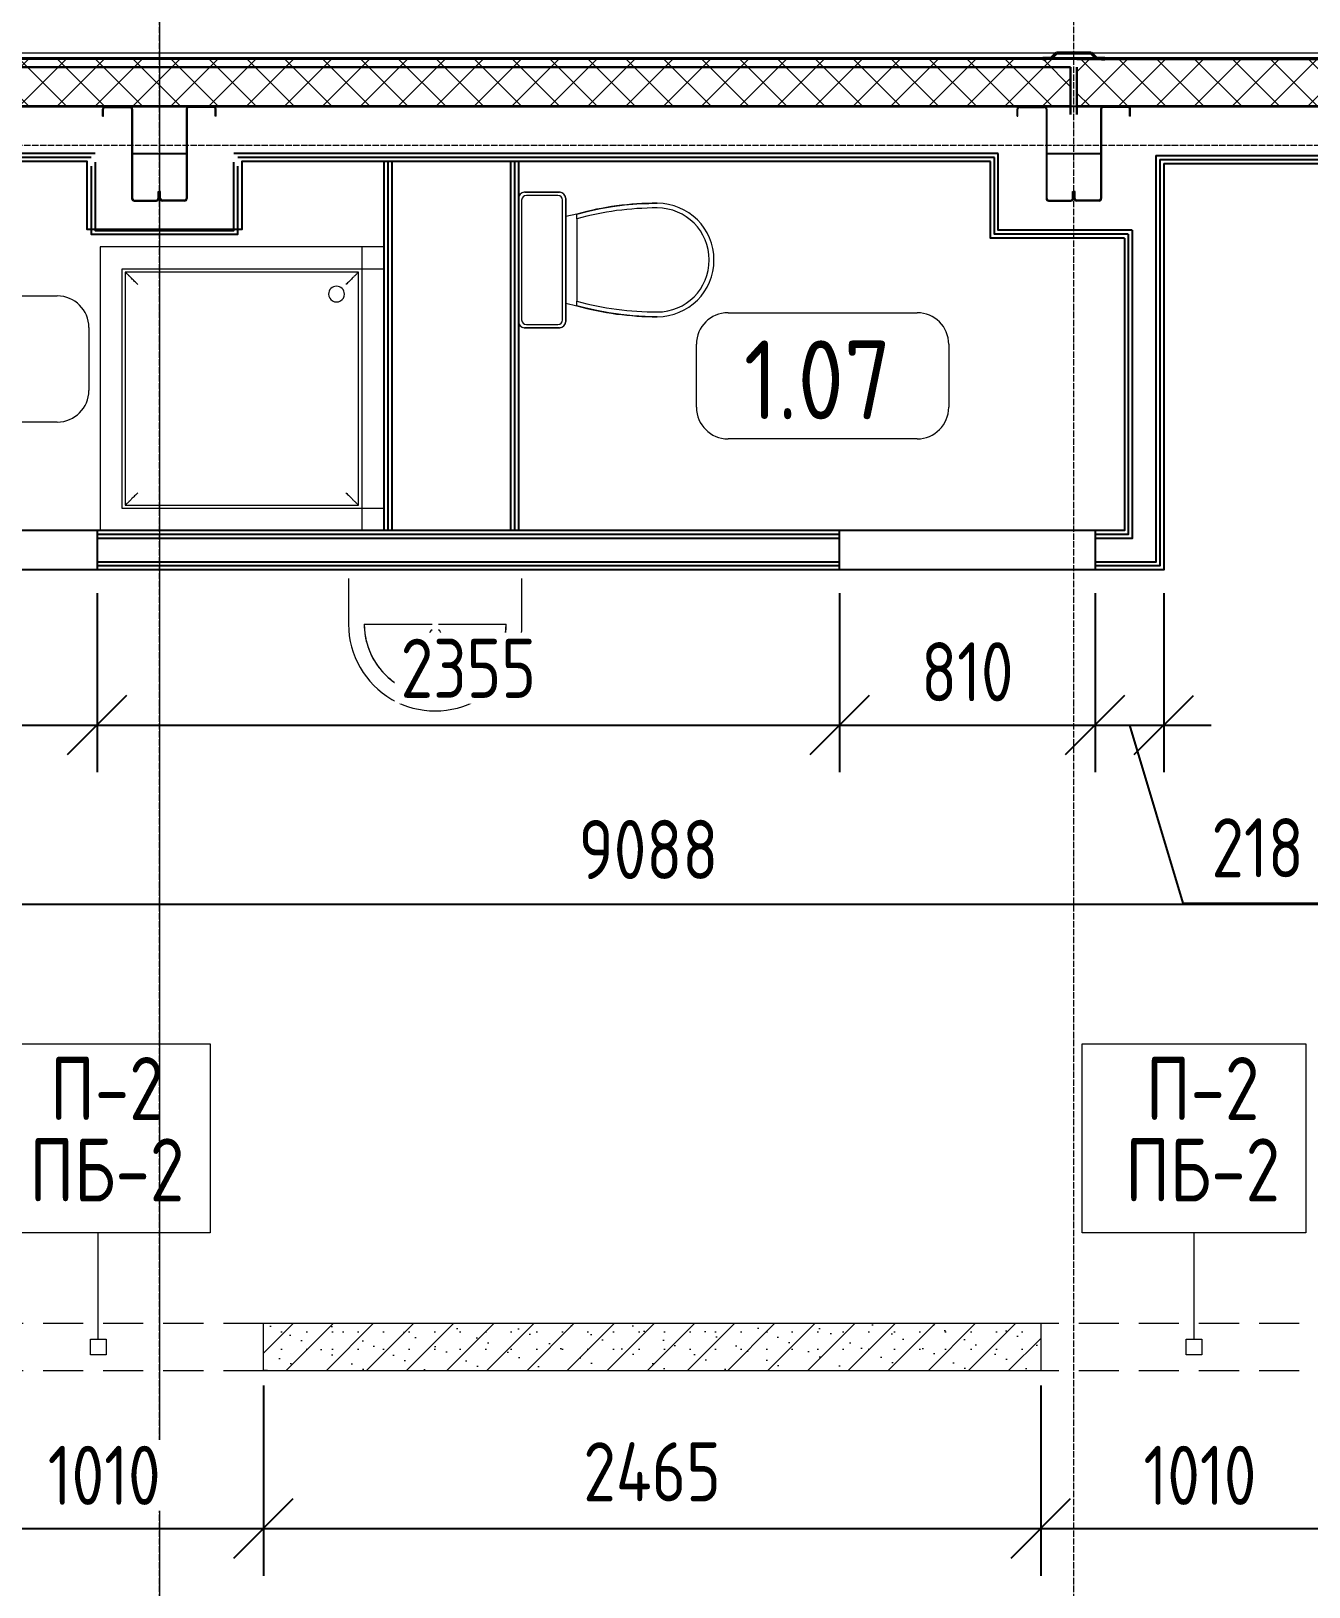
# Model space of a CAD drawing. Header units: millimetres. Extents: x -3689 to 3021565, y -698052 to -604547.
# Drawn here: x 2693790 to 2697842, y -640056 to -635121 of the extents above; entities that cross this region are included whole.
import ezdxf

# ---------------------------------------------------------------- set-up
doc = ezdxf.new("R2010")
doc.units = ezdxf.units.MM
doc.header["$PDMODE"] = 35
for name, pattern in [('_ШПТ__20_т__2_5__Линия сетки', [25, 20, -2.5, 0, -2.5]), ('CENTER', [50.8, 31.75, -6.35, 6.35, -6.35]), ('невидимаяX2', [19.05, 12.7, -6.35])]:
    doc.linetypes.add(name, pattern=pattern)
doc.layers.get('0').update_dxf_attribs({"lineweight": 0})
doc.layers.get('Defpoints').update_dxf_attribs({"color": 4})
for name, color, linetype in [('_1-1_ Внутренние стены', 7, 'Continuous'), ('_4-3_ маркировка на кладочных планах АР', 7, 'Continuous'), ('Новы ГКЛ', 211, 'Continuous')]:
    doc.layers.add(name, color=color, linetype=linetype)
doc.layers.add('Вспомогательные', color=6, linetype='Continuous', plot=False)
for name, color, linetype, lineweight in [('Марки помещений', 7, 'Continuous', 20), ('Обобщенные модели', 7, 'Continuous', 18), ('ОСИ', 251, 'CENTER', 18), ('Размерные', 45, 'Continuous', 15), ('Размеры', 82, 'Continuous', 9), ('Стены', 7, 'Continuous', 18), ('Стены разрез', 7, 'Continuous', 30), ('Стены штриховка', 7, 'Continuous', 30), ('Типовые аннотации', 7, 'Continuous', 18)]:
    doc.layers.add(name, color=color, linetype=linetype, lineweight=lineweight)
doc.layers.add('Сантехнические приборы', color=7, linetype='Continuous', lineweight=18, true_color=0x0080c0)
doc.styles.add('GOST Common_1', font='GOST_Common.ttf', dxfattribs={"width": 0.9, "height": 210})
doc.styles.add('ГОСТ 2.304', font='CS_Gost2304.shx')
doc.styles.add('стиль1', font='isocpeur.ttf')
doc.dimstyles.new('СПДС', dxfattribs={"dimscale": 100, "dimtxt": 2.5, "dimasz": 2.5, "dimexe": 2, "dimexo": 0.625, "dimgap": 1, "dimtad": 1, "dimdec": 0, "dimtxsty": 'ГОСТ 2.304', "dimblk": 'OBLIQUE', "dimblk1": 'OBLIQUE', "dimblk2": 'OBLIQUE', "dimcen": 2.5, "dimdle": 2, "dimadec": 0, "dimazin": 2, "dimtfac": 0.75, "dimtdec": 4, "dimtmove": 1, "dimatfit": 3, "dimfxl": 1, "dimtfill": 1, "dimtolj": 1, "dimarcsym": 1})
pattern_1 = [(45, (2676096.765, -647485.56), (-60.10408, 60.10408), []), (135, (2676096.765, -647485.56), (-60.10408, -60.10408), [])]

# ---------------------------------------------------------------- blocks, each defined once
blk = doc.blocks.new('190_ФЭ_Цоколь_Типовой - ФЭ-Ц1_140х80-1287199-_О__L1_0_000_')
at = {"layer": 'Обобщенные модели'}
for p, q in [((15055, 12294.9), (20945, 12294.9)), ((21055, 12294.9), (26945, 12294.9)), ((15069.6, 12280.6), (20930.8, 12280.6)), ((15097.7, 12277.7), (20902.3, 12277.7)), ((15097.9, 12275.1), (20902.1, 12275.1)), ((20912, 12275.1), (21088, 12275.1)), ((20929.1, 12277.7), (21070.9, 12277.7)), ((20932, 12280.6), (21068, 12280.6)), ((21069.2, 12280.6), (26930.8, 12280.6)), ((21097.7, 12277.7), (26902.3, 12277.7)), ((21097.9, 12275.1), (26902.1, 12275.1))]:
    blk.add_line(p, q, dxfattribs=at)
blk = doc.blocks.new('190_ФЭ_Стена_Стык вертикальный - ФЭ-C1_110-V11-_О__L1_0_000_')
at = {"layer": 'Обобщенные модели', "lineweight": 9}
h = blk.add_hatch(dxfattribs=at)
h.set_pattern_fill('FP_7', color=256, style=0, pattern_type=2)
h.set_pattern_definition([(45, (0, 0), (-106.066, 106.066), [])])
h.paths.add_polyline_path([(20912, 12275), (20912, 12276), (20902, 12275)], flags=0)
h.paths.add_polyline_path([(21098, 12275), (21097, 12276), (21088, 12275)], flags=0)
h.paths.add_polyline_path([(21097, 12277), (21098, 12278), (21072, 12278), (21055, 12295), (20945, 12295), (20928, 12278), (20928.4, 12277), (20945.4, 12294), (21054.6, 12294), (21071.6, 12277)], flags=0)
at = {"layer": 'Обобщенные модели', "lineweight": 40}
for p, q in [((20945, 12295), (20928, 12278)), ((20928.4, 12277), (20945.4, 12294)), ((21055, 12295), (20945, 12295)), ((20945.4, 12294), (21054.6, 12294)), ((21054.6, 12294), (21071.6, 12277)), ((21072, 12278), (21055, 12295)), ((20928, 12278), (20902, 12278)), ((20902, 12278), (20902, 12275)), ((20902, 12275), (20912, 12275)), ((20903, 12276), (20903, 12277)), ((20903, 12277), (20928.4, 12277)), ((20912, 12276), (20903, 12276)), ((20912, 12275), (20912, 12276)), ((21071.6, 12277), (21097, 12277)), ((21098, 12278), (21072, 12278)), ((21097, 12276), (21088, 12276)), ((21088, 12276), (21088, 12275)), ((21088, 12275), (21098, 12275)), ((21097, 12277), (21097, 12276)), ((21098, 12275), (21098, 12278))]:
    blk.add_line(p, q, dxfattribs=at)
blk = doc.blocks.new('050_Марка_Помещение_ОдноЗначение - Номер в прямоугольнике-676399-_О__L1_0_000_')
at = {"layer": 'Типовые аннотации', "lineweight": 9}
for p, q in [((-3, 2), (3, 2)), ((-4, -1), (-4, 1)), ((4, 1), (4, -1)), ((3, -2), (-3, -2))]:
    blk.add_line(p, q, dxfattribs=at)
for centre, start, end in [((-3, 1), 90, 180), ((3, 1), 360, 90), ((-3, -1), 180, 270), ((3, -1), 270, 0)]:
    blk.add_arc(centre, 1, start, end, dxfattribs=at)
blk = doc.blocks.new('к3')
at = {"color": 0, "linetype": 'ByBlock', "lineweight": -2, "ltscale": 200}
for p, q in [((4147425.8, 542836.2), (4147504.8, 542836.2)), ((4147425.8, 542833.2), (4147504.8, 542833.2)), ((4147769.8, 542836.2), (4147690.8, 542836.2)), ((4147769.8, 542833.2), (4147690.8, 542833.2)), ((4147417.8, 542805.7), (4147417.8, 542828.2)), ((4147417.8, 542805.7), (4147420.8, 542805.7)), ((4147420.8, 542805.7), (4147420.8, 542828.2)), ((4147509.8, 542828.2), (4147509.8, 542544.2)), ((4147512.8, 542828.2), (4147512.8, 542544.2)), ((4147682.8, 542828.2), (4147682.8, 542544.2)), ((4147685.8, 542828.2), (4147685.8, 542544.2)), ((4147774.8, 542805.7), (4147774.8, 542828.2)), ((4147777.8, 542805.7), (4147774.8, 542805.7)), ((4147777.8, 542805.7), (4147777.8, 542828.2)), ((4147517.8, 542539.2), (4147588.8, 542539.2)), ((4147517.8, 542536.2), (4147588.8, 542536.2)), ((4147593.8, 542544.2), (4147593.8, 542566.7)), ((4147593.8, 542566.7), (4147596.8, 542566.7)), ((4147596.8, 542544.2), (4147596.8, 542566.7)), ((4147598.8, 542544.2), (4147598.8, 542566.7)), ((4147601.8, 542566.7), (4147598.8, 542566.7)), ((4147601.8, 542544.2), (4147601.8, 542566.7)), ((4147677.8, 542539.2), (4147606.8, 542539.2)), ((4147677.8, 542536.2), (4147606.8, 542536.2))]:
    blk.add_line(p, q, dxfattribs=at)
for centre, radius, start, end in [((4147425.8, 542828.2), 8, 90, 180), ((4147425.8, 542828.2), 5, 90, 180), ((4147504.8, 542828.2), 8, 0, 90), ((4147504.8, 542828.2), 5, 0, 90), ((4147690.8, 542828.2), 8, 90, 180), ((4147690.8, 542828.2), 5, 90, 180), ((4147769.8, 542828.2), 8, 0, 90), ((4147769.8, 542828.2), 5, 0, 90), ((4147517.8, 542544.2), 8, 180, 270), ((4147517.8, 542544.2), 5, 180, 270), ((4147588.8, 542544.2), 8, 270, 0), ((4147588.8, 542544.2), 5, 270, 0), ((4147606.8, 542544.2), 8, 180, 270), ((4147606.8, 542544.2), 5, 180, 270), ((4147677.8, 542544.2), 5, 270, 0), ((4147677.8, 542544.2), 8, 270, 0)]:
    blk.add_arc(centre, radius, start, end, dxfattribs=at)
at = {"layer": 'Вспомогательные', "color": 0, "ltscale": 10}
for p, q in [((4147690.3, 542836.2), (4147505.3, 542836.2)), ((4147682.8, 542686.2), (4147512.8, 542686.2))]:
    blk.add_line(p, q, dxfattribs=at)
blk = doc.blocks.new('180_Умывальник_Полукруглый_Керамический_ГОСТ30493-96 - 2-ой величины-V1-_В__L1_0_000_')
at = {"layer": 'Сантехнические приборы', "color": 7}
for p, q in [((18875, 8956.5), (18730, 8956.5)), ((18875, 8691.7), (18875, 8906.5)), ((18875, 8456.5), (18875, 8671.6)), ((18730, 8406.5), (18875, 8406.5))]:
    blk.add_line(p, q, dxfattribs=at)
at = {"layer": 'Сантехнические приборы', "color": 7, "flags": 128}
blk.add_lwpolyline([(18875, 8456.5), (18884, 8456.7), (18893, 8457.2), (18901.9, 8458.1), (18910.8, 8459.4), (18919.7, 8461), (18928.5, 8463), (18937.2, 8465.3), (18945.8, 8467.9), (18954.3, 8470.9), (18962.6, 8474.3), (18970.8, 8477.9), (18978.9, 8481.9), (18986.8, 8486.3), (18994.5, 8490.9), (19002, 8495.8), (19009.4, 8501), (19016.5, 8506.6), (19023.4, 8512.4), (19030, 8518.4), (19036.4, 8524.8), (19042.5, 8531.3), (19048.4, 8538.2), (19054, 8545.2), (19059.3, 8552.5), (19064.3, 8559.9), (19069, 8567.6), (19073.4, 8575.5), (19077.5, 8583.5), (19081.3, 8591.7), (19084.7, 8600), (19087.8, 8608.4), (19090.6, 8617), (19093, 8625.7), (19095, 8634.4), (19096.7, 8643.3), (19098.1, 8652.2), (19099.1, 8661.1), (19099.7, 8670.1), (19100, 8679.1), (19099.9, 8688.1), (19099.5, 8697.1), (19098.7, 8706), (19097.5, 8715), (19096, 8723.8), (19094.1, 8732.6), (19091.9, 8741.4), (19089.3, 8750), (19086.4, 8758.5), (19083.2, 8766.9), (19079.6, 8775.1), (19075.7, 8783.3), (19071.5, 8791.2), (19066.9, 8799), (19062.1, 8806.5), (19056.9, 8813.9), (19051.5, 8821.1), (19045.7, 8828), (19039.8, 8834.8), (19033.5, 8841.2), (19027, 8847.4), (19020.2, 8853.4), (19013.2, 8859), (19006, 8864.4), (18998.6, 8869.5), (18991, 8874.3), (18983.2, 8878.8), (18975.2, 8883), (18967.1, 8886.8), (18958.8, 8890.3), (18950.4, 8893.5), (18941.8, 8896.4), (18933.2, 8898.9), (18924.5, 8901), (18915.6, 8902.8), (18906.8, 8904.3), (18897.8, 8905.4), (18888.8, 8906.1), (18879.9, 8906.5), (18875, 8906.5)], dxfattribs=at)
at = {"layer": 'Сантехнические приборы', "color": 7}
for centre, radius, start, end in [((18875, 8681.5), 275, 270, 90), ((18875, 8681.5), 225, 270, 90), ((18910, 8681.5), 20, 90, 150), ((18910, 8681.5), 20, 270, 90), ((18910, 8681.5), 20, 210, 270)]:
    blk.add_arc(centre, radius, start, end, dxfattribs=at)
blk = doc.blocks.new('180_Душевой_поддон_ГОСТ 23695-2016 - ПДСм 900 _h_315_-223346-_В__L1_0_000_')
at = {"layer": 'Сантехнические приборы', "color": 7}
for p, q in [((0, 0), (0, -70)), ((0, 0), (0, -830)), ((70, -70), (70, 0)), ((830, 0), (830, -70)), ((900, -70), (900, 0)), ((900, -830), (900, 0)), ((0, -70), (70, -70)), ((70, -830), (70, -70)), ((70, -70), (830, -70)), ((820, -80), (80, -80)), ((80, -80), (80, -820)), ((820, -820), (820, -80)), ((830, -70), (830, -830)), ((830, -70), (900, -70)), ((0, -830), (0, -900)), ((830, -830), (70, -830)), ((80, -820), (820, -820)), ((900, -900), (900, -830)), ((0, -900), (70, -900)), ((70, -900), (830, -900)), ((830, -900), (900, -900))]:
    blk.add_line(p, q, dxfattribs=at)
for start, end in [(90, 270), (270, 90)]:
    blk.add_arc((150, -150), 25, start, end, dxfattribs=at)
for points, knots in [([(80, -80), (80, -80), (80.7, -80.7), (82.9, -82.9), (85.3, -85.3), (87.7, -87.7), (89.9, -89.9), (92.3, -92.3), (94.9, -94.9), (97.8, -97.8), (100.7, -100.7), (104.6, -104.7), (111.3, -111.3), (116.5, -116.4), (120, -120)], [-1, -1, -1, -1, -0.833333, -0.75, -0.666667, -0.583333, -0.541667, -0.5, -0.416667, -0.375, -0.333333, -0.25, -0.166667, 0, 0, 0, 0]), ([(780, -120), (783.6, -116.5), (788.7, -111.3), (795.3, -104.6), (799.3, -100.7), (802.2, -97.8), (805.1, -94.9), (807.7, -92.3), (810.1, -89.9), (812.3, -87.7), (814.7, -85.3), (817.1, -82.9), (819.3, -80.7), (820, -80), (820, -80)], [0, 0, 0, 0, 0.166667, 0.25, 0.333333, 0.375, 0.416667, 0.5, 0.541667, 0.583333, 0.666667, 0.75, 0.833333, 1, 1, 1, 1]), ([(120, -780), (116.4, -783.5), (111.3, -788.7), (104.7, -795.4), (100.7, -799.3), (97.8, -802.2), (94.9, -805.1), (92.3, -807.7), (89.9, -810.1), (87.7, -812.3), (85.3, -814.7), (82.9, -817.1), (80.7, -819.3), (80, -820), (80, -820)], [0, 0, 0, 0, 0.166667, 0.25, 0.333333, 0.375, 0.416667, 0.5, 0.541667, 0.583333, 0.666667, 0.75, 0.833333, 1, 1, 1, 1]), ([(780, -780), (783.5, -783.6), (788.7, -788.7), (795.4, -795.3), (799.3, -799.3), (802.2, -802.2), (805.1, -805.1), (807.7, -807.7), (810.1, -810.1), (812.3, -812.3), (814.7, -814.7), (817.1, -817.1), (819.3, -819.3), (820, -820), (820, -820)], [0, 0, 0, 0, 0.166667, 0.25, 0.333333, 0.375, 0.416667, 0.5, 0.541667, 0.583333, 0.666667, 0.75, 0.833333, 1, 1, 1, 1])]:
    blk.add_open_spline(points, degree=3, knots=knots, dxfattribs=at)
blk = doc.blocks.new('180_Унитаз_ГОСТ30493-96 - С прямым выпуском-214167-_В__L1_0_000_')
at = {"layer": 'Сантехнические приборы', "color": 7}
for p, q in [((130, 215), (20, 215)), ((20, 215), (130, 215)), ((125, 205), (25, 205)), ((10, 190), (10, -190)), ((140, -190), (140, 190)), ((150, 195), (150, 190.8)), ((150, -195), (150, 195)), ((150, 195), (150, -195)), ((185, 145), (150, 137.4)), ((185, 130.7), (185, 145.7)), ((185, 130.7), (185, -130.7)), ((150, -137.4), (185, -145)), ((185, -145.7), (185, -130.7)), ((20, -215), (130, -215)), ((130, -215), (20, -215)), ((25, -205), (125, -205))]:
    blk.add_line(p, q, dxfattribs=at)
at = {"layer": 'Сантехнические приборы', "color": 7, "flags": 128}
for points in [[(185, 145.7), (222.5, 155.2), (260.3, 163.1), (298.4, 169.6), (336.7, 174.5), (375.2, 177.8), (413.8, 179.6), (440, 180)], [(440, -180), (401.4, -179.2), (362.8, -176.9), (324.4, -173.1), (286.1, -167.7), (248.1, -160.7), (210.4, -152.3), (185, -145.7)]]:
    blk.add_lwpolyline(points, dxfattribs=at)
at = {"layer": 'Сантехнические приборы', "color": 7}
for centre, radius, start, end in [((20, 195), 20, 90, 180), ((20, 195), 20, 90, 180), ((20, 195), 20, 170, 180), ((20, 195), 20, 140, 160), ((20, 195), 20, 110, 130), ((25, 190), 15, 90, 180), ((20, 195), 20, 90, 100), ((125, 190), 15, 0, 90), ((130, 195), 20, 360, 90), ((130, 195), 20, 80, 90), ((130, 195), 20, 0, 90), ((130, 195), 20, 50, 70), ((130, 195), 20, 20, 40), ((130, 195), 20, 360, 10), ((440, -786), 966, 90, 105.3062), ((440, -786), 966, 90, 105.3062), ((440, -801), 966, 90, 105.3062), ((440, 0), 180, 0, 90), ((440, 0), 180, 270, 90), ((440, 0), 165, 0, 90), ((440, 0), 180, 270, 360), ((440, 0), 165, 270, 0), ((440, 801), 966, 254.6938, 270), ((440, 786), 966, 254.6938, 270), ((440, 786), 966, 254.6938, 270), ((20, -195), 20, 180, 270), ((20, -195), 20, 180, 190), ((20, -195), 20, 180, 270), ((25, -190), 15, 180, 270), ((125, -190), 15, 270, 0), ((130, -195), 20, 270, 0), ((130, -195), 20, 270, 0), ((130, -195), 20, 350, 0), ((20, -195), 20, 200, 220), ((20, -195), 20, 230, 250), ((20, -195), 20, 260, 270), ((130, -195), 20, 270, 280), ((130, -195), 20, 290, 310), ((130, -195), 20, 320, 340)]:
    blk.add_arc(centre, radius, start, end, dxfattribs=at)
blk = doc.blocks.new('_Oblique')
at = {"color": 0, "linetype": 'ByBlock', "lineweight": -2}
blk.add_line((-0.5, -0.5), (0.5, 0.5), dxfattribs=at)
blk = doc.blocks.new('*D407')
at = {"layer": 'Defpoints', "color": 0, "ltscale": 75, "transparency": 16777216}
for p in [(2691204.1, -637477.7), (2700291.8, -637477.7), (2691204.1, -637891.6)]:
    blk.add_point(p, dxfattribs=at)
at = {"layer": 'Размеры', "color": 0, "lineweight": -2, "ltscale": 75, "transparency": 16777216}
for p, q in [((2691204.1, -637524.6), (2691204.1, -638041.6)), ((2700291.8, -637524.6), (2700291.8, -638041.6)), ((2700441.8, -637891.6), (2691054.1, -637891.6))]:
    blk.add_line(p, q, dxfattribs=at)
at = {"layer": 'Размеры', "color": 0, "lineweight": -2, "ltscale": 75, "transparency": 16777216, "xscale": 187.5, "yscale": 187.5, "zscale": 187.5, "rotation": 180}
blk.add_blockref('_Oblique', (2691204.1, -637891.6), dxfattribs=at)
at = {"layer": 'Размеры', "color": 0, "lineweight": -2, "ltscale": 75, "transparency": 16777216, "xscale": 187.5, "yscale": 187.5, "zscale": 187.5}
blk.add_blockref('_Oblique', (2700291.8, -637891.6), dxfattribs=at)
at = {"layer": 'Размеры', "color": 0, "ltscale": 75, "transparency": 16777216, "insert": (2695747.9, -637717.4), "char_height": 187.5, "attachment_point": 5, "style": 'ГОСТ 2.304', "bg_fill": 3, "box_fill_scale": 1.1, "bg_fill_color": 256, "bg_fill_true_color": 13158600, "bg_fill_transparency": 0}
blk.add_mtext('\\A1;9088', dxfattribs=at)
blk = doc.blocks.new('*D413')
at = {"layer": 'Defpoints', "color": 0, "ltscale": 75, "transparency": 16777216}
for p in [(2693516.8, -639370.3), (2694526.8, -639370.3), (2694526.8, -639871.2)]:
    blk.add_point(p, dxfattribs=at)
at = {"layer": 'Размеры', "color": 0, "lineweight": -2, "ltscale": 75, "transparency": 16777216}
for p, q in [((2693516.8, -639417.2), (2693516.8, -640021.2)), ((2694526.8, -639417.2), (2694526.8, -640021.2)), ((2693366.8, -639871.2), (2694676.8, -639871.2))]:
    blk.add_line(p, q, dxfattribs=at)
at = {"layer": 'Размеры', "color": 0, "lineweight": -2, "ltscale": 75, "transparency": 16777216, "xscale": 187.5, "yscale": 187.5, "zscale": 187.5, "rotation": 180}
blk.add_blockref('_Oblique', (2693516.8, -639871.2), dxfattribs=at)
at = {"layer": 'Размеры', "color": 0, "lineweight": -2, "ltscale": 75, "transparency": 16777216, "xscale": 187.5, "yscale": 187.5, "zscale": 187.5}
blk.add_blockref('_Oblique', (2694526.8, -639871.2), dxfattribs=at)
at = {"layer": 'Размеры', "color": 0, "ltscale": 75, "transparency": 16777216, "insert": (2694021.8, -639702.5), "char_height": 187.5, "attachment_point": 5, "style": 'ГОСТ 2.304', "bg_fill": 3, "box_fill_scale": 1.1, "bg_fill_color": 256, "bg_fill_true_color": 13158600, "bg_fill_transparency": 0}
blk.add_mtext('\\A1;1010', dxfattribs=at)
blk = doc.blocks.new('*D414')
at = {"layer": 'Defpoints', "color": 0, "ltscale": 75, "transparency": 16777216}
for p in [(2694526.8, -639370.3), (2696991.8, -639370.6), (2696991.8, -639871.2)]:
    blk.add_point(p, dxfattribs=at)
at = {"layer": 'Размеры', "color": 0, "lineweight": -2, "ltscale": 75, "transparency": 16777216}
for p, q in [((2694526.8, -639417.2), (2694526.8, -640021.2)), ((2696991.8, -639417.4), (2696991.8, -640021.2)), ((2694376.8, -639871.2), (2697141.8, -639871.2))]:
    blk.add_line(p, q, dxfattribs=at)
at = {"layer": 'Размеры', "color": 0, "lineweight": -2, "ltscale": 75, "transparency": 16777216, "xscale": 187.5, "yscale": 187.5, "zscale": 187.5, "rotation": 180}
blk.add_blockref('_Oblique', (2694526.8, -639871.2), dxfattribs=at)
at = {"layer": 'Размеры', "color": 0, "lineweight": -2, "ltscale": 75, "transparency": 16777216, "xscale": 187.5, "yscale": 187.5, "zscale": 187.5}
blk.add_blockref('_Oblique', (2696991.8, -639871.2), dxfattribs=at)
at = {"layer": 'Размеры', "color": 0, "ltscale": 75, "transparency": 16777216, "insert": (2695759.3, -639691.3), "char_height": 187.5, "attachment_point": 5, "style": 'ГОСТ 2.304', "bg_fill": 3, "box_fill_scale": 1.1, "bg_fill_color": 256, "bg_fill_true_color": 13158600, "bg_fill_transparency": 0}
blk.add_mtext('\\A1;2465', dxfattribs=at)
blk = doc.blocks.new('*D415')
at = {"layer": 'Defpoints', "color": 0, "ltscale": 75, "transparency": 16777216}
for p in [(2696991.8, -639370.6), (2698001.8, -639370.6), (2698001.8, -639871.2)]:
    blk.add_point(p, dxfattribs=at)
at = {"layer": 'Размеры', "color": 0, "lineweight": -2, "ltscale": 75, "transparency": 16777216}
for p, q in [((2696991.8, -639417.4), (2696991.8, -640021.2)), ((2698001.8, -639417.4), (2698001.8, -640021.2)), ((2696841.8, -639871.2), (2698151.8, -639871.2))]:
    blk.add_line(p, q, dxfattribs=at)
at = {"layer": 'Размеры', "color": 0, "lineweight": -2, "ltscale": 75, "transparency": 16777216, "xscale": 187.5, "yscale": 187.5, "zscale": 187.5, "rotation": 180}
blk.add_blockref('_Oblique', (2696991.8, -639871.2), dxfattribs=at)
at = {"layer": 'Размеры', "color": 0, "lineweight": -2, "ltscale": 75, "transparency": 16777216, "xscale": 187.5, "yscale": 187.5, "zscale": 187.5}
blk.add_blockref('_Oblique', (2698001.8, -639871.2), dxfattribs=at)
at = {"layer": 'Размеры', "color": 0, "ltscale": 75, "transparency": 16777216, "insert": (2697496.8, -639702.5), "char_height": 187.5, "attachment_point": 5, "style": 'ГОСТ 2.304', "bg_fill": 3, "box_fill_scale": 1.1, "bg_fill_color": 256, "bg_fill_true_color": 13158600, "bg_fill_transparency": 0}
blk.add_mtext('\\A1;1010', dxfattribs=at)
blk = doc.blocks.new('*D502')
at = {"color": 0, "lineweight": -2, "ltscale": 75, "transparency": 16777216}
for p, q in [((2693189.1, -636904.8), (2693189.1, -637472.5)), ((2693999.1, -636904.8), (2693999.1, -637472.5)), ((2693039.1, -637322.5), (2694149.1, -637322.5))]:
    blk.add_line(p, q, dxfattribs=at)
at = {"layer": 'Defpoints', "color": 0, "ltscale": 75, "transparency": 16777216}
for p in [(2693189.1, -636857.9), (2693999.1, -636857.9), (2693999.1, -637322.5)]:
    blk.add_point(p, dxfattribs=at)
at = {"color": 0, "lineweight": -2, "ltscale": 75, "transparency": 16777216, "xscale": 187.5, "yscale": 187.5, "zscale": 187.5, "rotation": 180}
blk.add_blockref('_Oblique', (2693189.1, -637322.5), dxfattribs=at)
at = {"color": 0, "lineweight": -2, "ltscale": 75, "transparency": 16777216, "xscale": 187.5, "yscale": 187.5, "zscale": 187.5}
blk.add_blockref('_Oblique', (2693999.1, -637322.5), dxfattribs=at)
at = {"color": 0, "ltscale": 75, "transparency": 16777216, "insert": (2693594.1, -637153.7), "char_height": 187.5, "attachment_point": 5, "style": 'ГОСТ 2.304', "bg_fill": 3, "box_fill_scale": 1.1, "bg_fill_color": 256, "bg_fill_true_color": 13158600, "bg_fill_transparency": 0}
blk.add_mtext('\\A1;810', dxfattribs=at)
blk = doc.blocks.new('*D503')
at = {"color": 0, "lineweight": -2, "ltscale": 75, "transparency": 16777216}
for p, q in [((2693999.1, -636904.8), (2693999.1, -637472.5)), ((2696354.2, -636904.8), (2696354.2, -637472.5)), ((2693849.1, -637322.5), (2696504.2, -637322.5))]:
    blk.add_line(p, q, dxfattribs=at)
at = {"layer": 'Defpoints', "color": 0, "ltscale": 75, "transparency": 16777216}
for p in [(2693999.1, -636857.9), (2696354.2, -636857.9), (2696354.2, -637322.5)]:
    blk.add_point(p, dxfattribs=at)
at = {"color": 0, "lineweight": -2, "ltscale": 75, "transparency": 16777216, "xscale": 187.5, "yscale": 187.5, "zscale": 187.5, "rotation": 180}
blk.add_blockref('_Oblique', (2693999.1, -637322.5), dxfattribs=at)
at = {"color": 0, "lineweight": -2, "ltscale": 75, "transparency": 16777216, "xscale": 187.5, "yscale": 187.5, "zscale": 187.5}
blk.add_blockref('_Oblique', (2696354.2, -637322.5), dxfattribs=at)
at = {"color": 0, "ltscale": 75, "transparency": 16777216, "insert": (2695176.6, -637142.6), "char_height": 187.5, "attachment_point": 5, "style": 'ГОСТ 2.304', "bg_fill": 3, "box_fill_scale": 1.1, "bg_fill_color": 256, "bg_fill_true_color": 13158600, "bg_fill_transparency": 0}
blk.add_mtext('\\A1;2355', dxfattribs=at)
blk = doc.blocks.new('*D504')
at = {"color": 0, "lineweight": -2, "ltscale": 75, "transparency": 16777216}
for p, q in [((2696354.2, -636904.8), (2696354.2, -637472.5)), ((2697164.2, -636904.8), (2697164.2, -637472.5)), ((2696204.2, -637322.5), (2697314.2, -637322.5))]:
    blk.add_line(p, q, dxfattribs=at)
at = {"layer": 'Defpoints', "color": 0, "ltscale": 75, "transparency": 16777216}
for p in [(2696354.2, -636857.9), (2697164.2, -636857.9), (2697164.2, -637322.5)]:
    blk.add_point(p, dxfattribs=at)
at = {"color": 0, "lineweight": -2, "ltscale": 75, "transparency": 16777216, "xscale": 187.5, "yscale": 187.5, "zscale": 187.5, "rotation": 180}
blk.add_blockref('_Oblique', (2696354.2, -637322.5), dxfattribs=at)
at = {"color": 0, "lineweight": -2, "ltscale": 75, "transparency": 16777216, "xscale": 187.5, "yscale": 187.5, "zscale": 187.5}
blk.add_blockref('_Oblique', (2697164.2, -637322.5), dxfattribs=at)
at = {"color": 0, "ltscale": 75, "transparency": 16777216, "insert": (2696759.2, -637153.7), "char_height": 187.5, "attachment_point": 5, "style": 'ГОСТ 2.304', "bg_fill": 3, "box_fill_scale": 1.1, "bg_fill_color": 256, "bg_fill_true_color": 13158600, "bg_fill_transparency": 0}
blk.add_mtext('\\A1;810', dxfattribs=at)
blk = doc.blocks.new('*D505')
at = {"color": 0, "lineweight": -2, "ltscale": 75, "transparency": 16777216}
for p, q in [((2697164.2, -636904.8), (2697164.2, -637472.5)), ((2697382.2, -636904.8), (2697382.2, -637472.5)), ((2697014.2, -637322.5), (2697532.2, -637322.5)), ((2697273.2, -637322.5), (2697442.9, -637888)), ((2697442.9, -637888), (2697916.3, -637888))]:
    blk.add_line(p, q, dxfattribs=at)
at = {"layer": 'Defpoints', "color": 0, "ltscale": 75, "transparency": 16777216}
for p in [(2697164.2, -636857.9), (2697382.2, -636857.9), (2697382.2, -637322.5)]:
    blk.add_point(p, dxfattribs=at)
at = {"color": 0, "lineweight": -2, "ltscale": 75, "transparency": 16777216, "xscale": 187.5, "yscale": 187.5, "zscale": 187.5, "rotation": 180}
blk.add_blockref('_Oblique', (2697164.2, -637322.5), dxfattribs=at)
at = {"color": 0, "lineweight": -2, "ltscale": 75, "transparency": 16777216, "xscale": 187.5, "yscale": 187.5, "zscale": 187.5}
blk.add_blockref('_Oblique', (2697382.2, -637322.5), dxfattribs=at)
at = {"color": 0, "ltscale": 75, "transparency": 16777216, "insert": (2697679.6, -637712), "char_height": 187.5, "attachment_point": 5, "style": 'ГОСТ 2.304', "bg_fill": 3, "box_fill_scale": 1.1, "bg_fill_color": 256, "bg_fill_true_color": 13158600, "bg_fill_transparency": 0}
blk.add_mtext('\\A1;218', dxfattribs=at)

msp = doc.modelspace()

# ---------------------------------------------------------------- hatches: boundary and pattern name
at = {"layer": 'Стены штриховка', "lineweight": 9}
h = msp.add_hatch(dxfattribs=at)
h.set_pattern_fill('FP_4', color=256, style=0, pattern_type=2)
h.set_pattern_definition([(45, (2676096.76, -647485.56), (-106.066, 106.066), [])])
h.paths.add_polyline_path([(2703086.7647, -635212.5597), (2703086.7647, -635210.5597), (2697106.7647, -635210.5597), (2697106.7647, -635212.5597), (2702952.2023, -635212.5597)], flags=0)
h = msp.add_hatch(dxfattribs=at)
h.set_pattern_fill('FP_5', color=256, style=0, pattern_type=2)
h.set_pattern_definition(pattern_1)
h.paths.add_polyline_path([(2697086.7647, -635358.5597), (2697086.7647, -635212.5597), (2691106.7647, -635212.5597), (2691106.7647, -635358.5597), (2696955.9163, -635358.5597)], flags=0)
h = msp.add_hatch(dxfattribs=at)
h.set_pattern_fill('FP_4', color=256, style=0, pattern_type=2)
h.set_pattern_definition([(45, (2676096.76, -647510.56), (-106.066, 106.066), [])])
h.paths.add_polyline_path([(2697086.7647, -635237.5597), (2697086.7647, -635235.5597), (2691106.7647, -635235.5597), (2691106.7647, -635237.5597), (2696955.9163, -635237.5597)], flags=0)
h = msp.add_hatch(dxfattribs=at)
h.set_pattern_fill('FP_5', color=256, style=0, pattern_type=2)
h.set_pattern_definition(pattern_1)
h.paths.add_polyline_path([(2703086.7647, -635358.5597), (2703086.7647, -635212.5597), (2697106.7647, -635212.5597), (2697106.7647, -635358.5597), (2702952.2023, -635358.5597)], flags=0)

# ---------------------------------------------------------------- linework, layer by layer
for p, q in [((2694196.7647, -634187.5211), (2694196.7647, -647943.7018)), ((2694526.7647, -639370.5597), (2694526.7647, -639220.5597)), ((2696991.7647, -639220.5597), (2696991.7647, -639370.5597))]:
    msp.add_line(p, q)
at = {"layer": '_4-3_ маркировка на кладочных планах АР', "color": 94, "linetype": 'Continuous', "lineweight": 0}
for p, q in [((2693648.529, -638333.7647), (2694357.8885, -638333.7647)), ((2694357.8885, -638333.7647), (2694357.8885, -638933.7647)), ((2697123.529, -638333.7647), (2697832.8885, -638333.7647)), ((2697123.529, -638933.7647), (2697123.529, -638333.7647)), ((2697832.8885, -638333.7647), (2697832.8885, -638933.7647)), ((2694357.8885, -638933.7647), (2693648.529, -638933.7647)), ((2694003.2088, -639270.5597), (2694003.2088, -638933.7647)), ((2697832.8885, -638933.7647), (2697123.529, -638933.7647)), ((2697478.2088, -639270.5597), (2697478.2088, -638933.7647)), ((2693978.2088, -639270.5597), (2694028.2088, -639270.5597)), ((2693978.2088, -639320.5597), (2693978.2088, -639270.5597)), ((2694028.2088, -639270.5597), (2694028.2088, -639320.5597)), ((2697453.2088, -639270.5597), (2697503.2088, -639270.5597)), ((2697453.2088, -639320.5597), (2697453.2088, -639270.5597)), ((2697503.2088, -639270.5597), (2697503.2088, -639320.5597)), ((2694028.2088, -639320.5597), (2693978.2088, -639320.5597)), ((2697503.2088, -639320.5597), (2697453.2088, -639320.5597))]:
    msp.add_line(p, q, dxfattribs=at)
at = {"layer": 'Новы ГКЛ'}
for p, q in [((2694908.6582, -635535.1395), (2694908.6582, -636705.5756)), ((2694921.1582, -635535.1395), (2694921.1582, -636705.5756)), ((2694933.6582, -635535.1395), (2694933.6582, -636705.5756)), ((2695310.6657, -635535.1395), (2695310.6657, -636705.5756)), ((2695323.1657, -635535.1395), (2695323.1657, -636705.5756)), ((2695335.6657, -635535.1395), (2695335.6657, -636705.5756)), ((2697357.1923, -635516.1395), (2700291.9354, -635516.1395)), ((2697369.6923, -635528.6395), (2700291.9354, -635528.6395)), ((2697382.1923, -635541.1395), (2700291.9354, -635541.1395)), ((2693999.0607, -636705.5756), (2693999.0607, -636830.5756)), ((2696354.1923, -636830.5756), (2696354.1923, -636705.5756)), ((2697164.1923, -636705.5756), (2697164.1923, -636830.5756))]:
    msp.add_line(p, q, dxfattribs=at)
for points in [[(2697257.1923, -635778.1395), (2697257.1923, -636705.5756), (2693132.7384, -636705.5756), (2693132.7384, -635535.1395)], [(2697257.1923, -635778.1395), (2697257.1923, -636705.5756), (2693132.7384, -636705.5756), (2693132.7384, -635535.1395)], [(2697382.1923, -635541.1395), (2697382.1923, -636830.5756), (2693189.0607, -636830.5756)], [(2697382.1923, -635541.1395), (2697382.1923, -636830.5756), (2693189.0607, -636830.5756)], [(2693980.6923, -635549.9754), (2693980.6923, -635765.9754), (2694445.6923, -635765.9754), (2694445.6923, -635549.9754)], [(2693993.1923, -635537.4754), (2693993.1923, -635753.4754), (2694433.1923, -635753.4754), (2694433.1923, -635537.4754)], [(2696857.3048, -635510.1395), (2694433.1923, -635510.1395)], [(2696844.8048, -635522.6395), (2694445.6923, -635522.6395)], [(2697257.1923, -635778.1395), (2696832.3048, -635778.1395), (2696832.3048, -635535.1395)], [(2697269.6923, -635765.6395), (2696844.8048, -635765.6395), (2696844.8048, -635522.6395)], [(2697282.1923, -635753.1395), (2696857.3048, -635753.1395), (2696857.3048, -635510.1395)], [(2697357.1923, -635516.1395), (2697357.1923, -636805.5756), (2697164.1923, -636805.5756)], [(2697369.6923, -635528.6395), (2697369.6923, -636818.0756), (2697164.1923, -636818.0756)], [(2697282.1923, -635753.1395), (2697282.1923, -636730.5756), (2697164.1923, -636730.5756)], [(2697269.6923, -635765.6395), (2697269.6923, -636718.0756), (2697164.1923, -636718.0756)], [(2696354.1923, -636718.0756), (2693999.0607, -636718.0756)], [(2696354.1923, -636730.5756), (2693999.0607, -636730.5756)], [(2696354.1923, -636805.5756), (2693999.0607, -636805.5756)], [(2696354.1923, -636818.0756), (2693999.0607, -636818.0756)]]:
    msp.add_lwpolyline(points, dxfattribs=at)
at = {"layer": 'ОСИ', "linetype": '_ШПТ__20_т__2_5__Линия сетки'}
for p, q in [((2694196.7647, -651518.5254), (2694196.7647, -634187.5211)), ((2697096.7647, -651518.5254), (2697096.7647, -634187.5211)), ((2671454.2388, -635483.2238), (2722843.4447, -635483.2238))]:
    msp.add_line(p, q, dxfattribs=at)
at = {"layer": 'Стены', "linetype": 'невидимаяX2', "ltscale": 10}
for p, q in [((2694526.7647, -639220.5597), (2693516.7647, -639220.5597)), ((2698001.7647, -639220.5597), (2696991.7647, -639220.5597)), ((2694526.7647, -639370.5597), (2693516.7647, -639370.5597)), ((2698001.7647, -639370.5597), (2696991.7647, -639370.5597))]:
    msp.add_line(p, q, dxfattribs=at)
at = {"layer": 'Стены', "lineweight": 18}
for p, q in [((2696991.7647, -639220.5597), (2694526.7647, -639220.5597)), ((2694539.4338, -639370.3271), (2694526.7647, -639370.3271)), ((2696991.7647, -639370.5597), (2694526.7647, -639370.5597))]:
    msp.add_line(p, q, dxfattribs=at)
at = {"layer": 'Стены разрез'}
for p, q in [((2703086.7647, -635210.5597), (2697106.7647, -635210.5597)), ((2697086.7647, -635235.5597), (2691106.7647, -635235.5597)), ((2697086.7647, -635385.5597), (2697086.7647, -635235.5597)), ((2697106.7647, -635235.5597), (2697106.7647, -635385.5597)), ((2691106.7647, -635360.5597), (2697086.7647, -635360.5597)), ((2697106.7647, -635360.5597), (2703086.7647, -635360.5597))]:
    msp.add_line(p, q, dxfattribs=at)
at = {"layer": 'Стены штриховка', "lineweight": 9}
for p, q in [((2697086.7647, -635237.5597), (2691106.7647, -635237.5597)), ((2703086.7647, -635212.5597), (2697106.7647, -635212.5597)), ((2697086.7647, -635358.5597), (2691106.7647, -635358.5597)), ((2703086.7647, -635358.5597), (2697106.7647, -635358.5597))]:
    msp.add_line(p, q, dxfattribs=at)

# ---------------------------------------------------------------- block references
at = {"layer": 'Марки помещений', "xscale": 99.99999999999993, "yscale": 99.99999999999993, "zscale": 99.99999999999993}
for p in [(2693573.1677, -636161.5069), (2696300.1836, -636214.7832)]:
    msp.add_blockref('050_Марка_Помещение_ОдноЗначение - Номер в прямоугольнике-676399-_О__L1_0_000_', p, dxfattribs=at)
at = {"layer": 'Обобщенные модели'}
for name in ['190_ФЭ_Цоколь_Типовой - ФЭ-Ц1_140х80-1287199-_О__L1_0_000_', '190_ФЭ_Стена_Стык вертикальный - ФЭ-C1_110-V11-_О__L1_0_000_']:
    msp.add_blockref(name, (2676096.7647, -647485.5597), dxfattribs=at)
at = {"layer": 'Размерные', "color": 0}
for p in [(-1453401.0139, -1178196.7891), (-1450501.0139, -1178196.7891)]:
    msp.add_blockref('к3', p, dxfattribs=at)
at = {"layer": 'Сантехнические приборы', "color": 7}
msp.add_blockref('180_Унитаз_ГОСТ30493-96 - С прямым выпуском-214167-_В__L1_0_000_', (2695335.6657, -635847.4118), dxfattribs=at)
for name, p, rotation in [('180_Душевой_поддон_ГОСТ 23695-2016 - ПДСм 900 _h_315_-223346-_В__L1_0_000_', (2694908.6582, -635805.5756), 270.0000000000001), ('180_Умывальник_Полукруглый_Керамический_ГОСТ30493-96 - 2-ой величины-V1-_В__L1_0_000_', (2686390.0812, -618127.9114), 270)]:
    msp.add_blockref(name, p, dxfattribs=dict(at, rotation=rotation))

# ---------------------------------------------------------------- texts
at = {"layer": '_4-3_ маркировка на кладочных планах АР', "lineweight": 5, "char_height": 200, "attachment_point": 2, "style": 'стиль1'}
for s, insert in [('\\A1;\\pxqc,t0,20;{\\W0.8;П-2 \\H0.66x;\\S^  ;\\S^  ;}', (2694148.529, -638375.6947)), ('\\A1;\\pxqc,t0,20;{\\W0.8;П-2 \\H0.66x;\\S^  ;\\S^  ;}', (2697623.529, -638375.6947)), ('\\A1;\\pxqc,t0,20;{\\W0.8;ПБ-2 \\H0.66x;\\S^  ;\\S^  ;}', (2694148.529, -638633.7647)), ('\\A1;\\pxqc,t0,20;{\\W0.8;ПБ-2 \\H0.66x;\\S^  ;\\S^  ;}', (2697623.529, -638633.7647))]:
    msp.add_mtext(s, dxfattribs=dict(at, insert=insert))
at = {"layer": 'Марки помещений', "lineweight": 9, "insert": (2696050.2856, -636102.6708), "char_height": 250, "width": 606.07575, "attachment_point": 1, "style": 'GOST Common_1'}
msp.add_mtext('1.07', dxfattribs=at)

# ---------------------------------------------------------------- next in the draw order: dimensions: what is measured, and where the dimension line sits
at = {"layer": 'Размеры', "ltscale": 75}
for base, p1, p2, picture, middle in [((2691204.1288, -637891.592), (2700291.7647, -637477.7327), (2691204.1288, -637477.7327), '*D407', (2695747.9468, -637717.4163)), ((2694526.7647, -639871.2336), (2693516.7647, -639370.3271), (2694526.7647, -639370.3271), '*D413', (2694021.7647, -639702.4836))]:
    dim = msp.add_linear_dim(base=base, p1=p1, p2=p2, dimstyle='СПДС', override={"dimscale": 75}, dxfattribs=at)
    dim.commit()
    dim.dimension.update_dxf_attribs({"geometry": picture, "text_midpoint": middle})

# ---------------------------------------------------------------- next in the draw order: linework, layer by layer
at = {"layer": 'Новы ГКЛ'}
for points in [[(2693993.1923, -635510.1395), (2691337.1923, -635510.1395), (2691337.1923, -635798.1395), (2691179.1288, -635798.1395), (2691179.1288, -639218.2238)], [(2693980.6923, -635522.6395), (2691349.6923, -635522.6395), (2691349.6923, -635810.6395), (2691191.6288, -635810.6395), (2691191.6288, -639218.2238)], [(2696832.3048, -635535.1395), (2694458.1923, -635535.1395), (2694458.1923, -635751.1395), (2693968.1923, -635751.1395), (2693968.1923, -635535.1395), (2691362.1923, -635535.1395), (2691362.1923, -635823.1395), (2691204.1288, -635823.1395), (2691204.1288, -639218.2238)]]:
    msp.add_lwpolyline(points, dxfattribs=at)

# ---------------------------------------------------------------- next in the draw order: dimensions: what is measured, and where the dimension line sits
at = {"layer": 'Размеры', "ltscale": 75}
dim = msp.add_linear_dim(base=(2696991.7647, -639871.2336), p1=(2694526.7647, -639370.3271), p2=(2696991.7647, -639370.5597), dimstyle='СПДС', override={"dimscale": 75}, dxfattribs=at)
dim.commit()
dim.dimension.update_dxf_attribs({"geometry": '*D414', "text_midpoint": (2695759.2647, -639691.3384)})

# ---------------------------------------------------------------- next in the draw order: dimensions: what is measured, and where the dimension line sits
at = {"ltscale": 75}
dim = msp.add_linear_dim(base=(2693999.0607, -637322.4844), p1=(2693189.0607, -636857.9114), p2=(2693999.0607, -636857.9114), dimstyle='СПДС', override={"dimscale": 75}, dxfattribs=at)
dim.commit()
dim.dimension.update_dxf_attribs({"geometry": '*D502', "text_midpoint": (2693594.0607, -637153.7344)})
at = {"layer": 'Размеры', "ltscale": 75}
dim = msp.add_linear_dim(base=(2698001.7647, -639871.2336), p1=(2696991.7647, -639370.5597), p2=(2698001.7647, -639370.5597), dimstyle='СПДС', override={"dimscale": 75}, dxfattribs=at)
dim.commit()
dim.dimension.update_dxf_attribs({"geometry": '*D415', "text_midpoint": (2697496.7647, -639702.4836)})

# ---------------------------------------------------------------- next in the draw order: hatches: boundary and pattern name
at = {"layer": '_1-1_ Внутренние стены', "linetype": 'Continuous', "lineweight": 0, "true_color": 0x000000}
h = msp.add_hatch(dxfattribs=at)
h.set_pattern_fill('ГАЗОБЕТОН_0004', color=18, style=0, pattern_type=2)
h.set_pattern_definition([(45, (2737658.48, -649895.495), (-63.63961, 63.63961), []), (90, (2737594.84, -649831.856), (-81, 0), [0, -54, 0, -81]), (155, (2737658.48, -649768.216), (34.23208, 73.41093), [0, -39.6, 0, -68.4])])
h.paths.add_polyline_path([(2694526.7647, -639220.3271), (2694526.7647, -639370.3271), (2696991.7647, -639370.3271), (2696991.7647, -639220.3271)])

# ---------------------------------------------------------------- next in the draw order: dimensions: what is measured, and where the dimension line sits
at = {"ltscale": 75}
dim = msp.add_linear_dim(base=(2696354.1923, -637322.4844), p1=(2693999.0607, -636857.9114), p2=(2696354.1923, -636857.9114), dimstyle='СПДС', override={"dimscale": 75}, dxfattribs=at)
dim.commit()
dim.dimension.update_dxf_attribs({"geometry": '*D503', "text_midpoint": (2695176.6265, -637142.5892)})

# ---------------------------------------------------------------- next in the draw order: dimensions: what is measured, and where the dimension line sits
dim = msp.add_linear_dim(base=(2697164.1923, -637322.4844), p1=(2696354.1923, -636857.9114), p2=(2697164.1923, -636857.9114), dimstyle='СПДС', override={"dimscale": 75}, dxfattribs=at)
dim.commit()
dim.dimension.update_dxf_attribs({"geometry": '*D504', "text_midpoint": (2696759.1923, -637153.7344)})

# ---------------------------------------------------------------- next in the draw order: dimensions: what is measured, and where the dimension line sits
dim = msp.add_linear_dim(base=(2697382.1923, -637322.4844), p1=(2697164.1923, -636857.9114), p2=(2697382.1923, -636857.9114), dimstyle='СПДС', override={"dimscale": 75}, dxfattribs=at)
dim.commit()
dim.dimension.update_dxf_attribs({"geometry": '*D505', "text_midpoint": (2697517.853, -637712.0083)})

doc.saveas('drawing.dxf')
